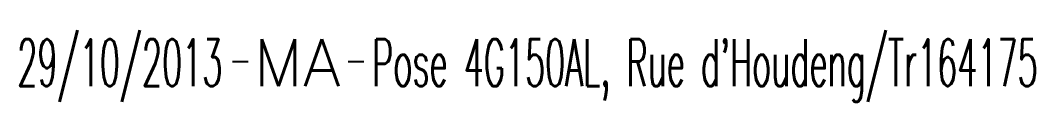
# Model space of a CAD drawing. Header units: millimetres. Extents: x 133000 to 134024, y 130998 to 131967.
# Drawn here: x 133441.4 to 133473.84, y 131760.59 to 131762.87 of the extents above; entities that cross this region are included whole.
import ezdxf
from ezdxf.enums import TextEntityAlignment as Align

# ---------------------------------------------------------------- set-up
doc = ezdxf.new("R2010")
doc.units = ezdxf.units.MM
doc.layers.get('0').update_dxf_attribs({"linetype": 'CONTINUOUS'})
doc.layers.add('B_910', color=7, linetype='CONTINUOUS')
doc.styles.get("Standard").update_dxf_attribs({"font": 'romans.shx', "width": 0.85})

# ---------------------------------------------------------------- blocks, each defined once
blk = doc.blocks.new('GIS_MODF')
at = {"color": 0, "linetype": 'Continuous', "flags": 128}
for points in [[(-2.176, -0.014), (-1.676, -0.014)], [(1.519, -0.014), (2.019, -0.014)]]:
    blk.add_lwpolyline(points, dxfattribs=at)
at = {"color": 0, "linetype": 'Continuous', "width": 0.5}
blk.add_attdef('DATE', text='', height=1.5, dxfattribs=at).set_placement((-2.502, -0.798), align=Align.RIGHT)
at = {"color": 0, "linetype": 'Continuous', "width": 1.771291}
blk.add_attdef('USER', text='', height=1.5, dxfattribs=at).set_placement((-1.507, -0.798), (1.276, -0.798), align=Align.FIT)
at = {"color": 0, "linetype": 'Continuous', "width": 0.5}
blk.add_attdef('DESC', (2.289, -0.798), '', height=1.5, dxfattribs=at)

msp = doc.modelspace()

# ---------------------------------------------------------------- block references
at = {"layer": 'B_910'}
ref = msp.add_blockref('GIS_MODF', (133450.368, 131761.886), dxfattribs=at)
ref.add_attrib('DATE', '29/10/2013', dxfattribs={"layer": '0', "color": 0, "linetype": 'Continuous', "height": 1.5, "width": 0.5}).set_placement((133447.866, 131761.087), align=Align.RIGHT)
ref.add_attrib('USER', 'MA', dxfattribs={"layer": '0', "color": 0, "linetype": 'Continuous', "height": 1.5, "width": 0.950449}).set_placement((133448.86, 131761.087), (133451.644, 131761.087), align=Align.FIT)
ref.add_attrib('DESC', "Pose 4G150AL, Rue d'Houdeng/Tr164175", (133452.656, 131761.087), dxfattribs={"layer": '0', "color": 0, "linetype": 'Continuous', "height": 1.5, "width": 0.5})

doc.saveas('drawing.dxf')
